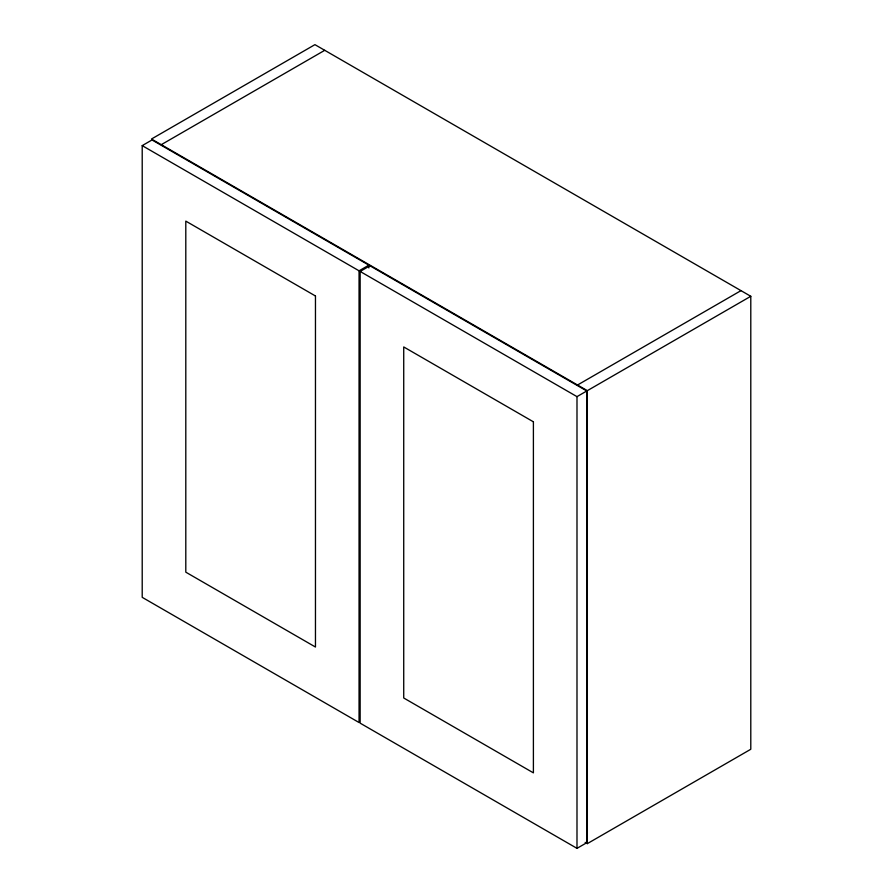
<?xml version="1.0" encoding="UTF-8"?>
<svg xmlns="http://www.w3.org/2000/svg" width="893" height="893" viewBox="0 0 893 893"><rect width="100%" height="100%" fill="white"/><g stroke="black" fill="none" stroke-linecap="round" stroke-linejoin="round"><path stroke-width="1.34" d="M142.21 145.626L359.053 270.813L359.053 722.526L142.21 597.339L142.21 145.626L152.022 139.955L368.865 265.154L368.865 267.945M161.276 144.677L324.728 50.309M359.053 270.813L368.865 265.154M360.147 271.45L369.948 265.779L586.79 390.978L586.79 842.691L576.99 848.35L360.147 723.151L360.147 271.45L576.99 396.637L586.79 390.978M577.537 385.006L740.978 290.638M750.79 296.297L314.928 44.65L151.475 139.018L587.337 390.665L750.79 296.297L750.79 749.26L587.337 843.628L585.161 842.378M587.337 390.665L587.337 843.628M576.99 396.637L576.99 848.35M315.463 295.985L185.8 221.118L185.8 572.167L315.463 647.034L315.463 295.985M533.4 421.809L403.725 346.942L403.725 697.991L533.4 772.858L533.4 421.809"/></g></svg>
